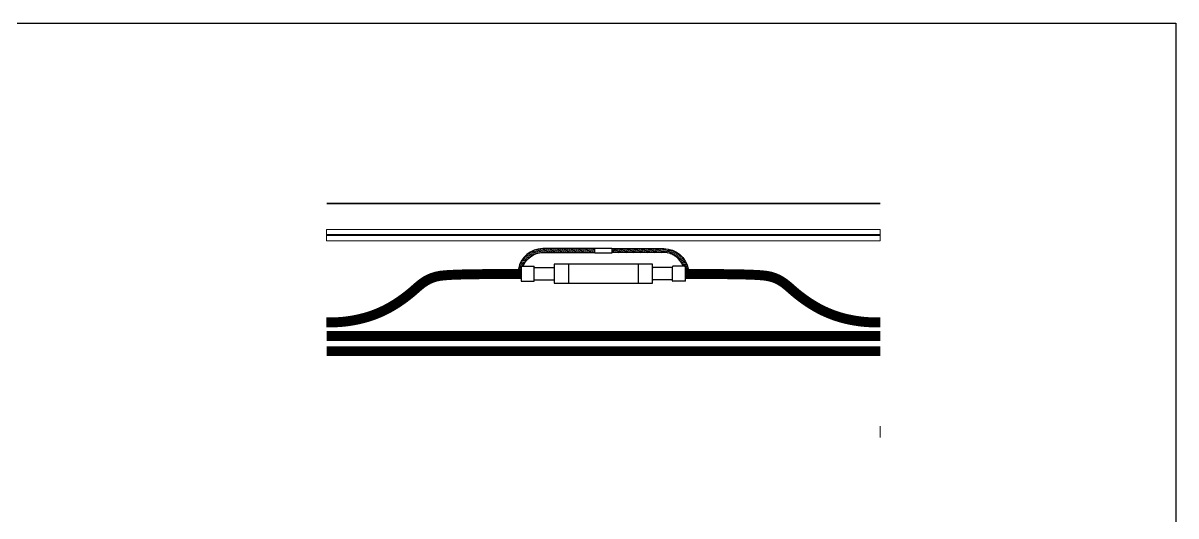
# Model space of a CAD drawing. Header units: feet. Extents: x -17 to 125, y -94 to -25.
# Drawn here: x 67 to 124.9, y -50 to -25.3 of the extents above; entities that cross this region are included whole.
import ezdxf

# ---------------------------------------------------------------- set-up
doc = ezdxf.new("R2010")
doc.units = ezdxf.units.FT
doc.header["$MEASUREMENT"] = 0
doc.layers.add('C-CABL', color=3, linetype='Continuous')
doc.layers.add('C-CNDT', color=6, linetype='Continuous')
doc.layers.add('COVER', color=3, linetype='Continuous', lineweight=9)
pattern_1 = [(190, (-1044.33747, -266.58156), (0.010853011, -0.0615504846), [])]

# ---------------------------------------------------------------- blocks, each defined once
blk = doc.blocks.new('*U21')
at = {"layer": 'Defpoints'}
blk.add_lwpolyline([(0, 23.011), (32.409, 23.011), (32.409, 0), (0, 0)], close=True, dxfattribs=at)

msp = doc.modelspace()

# ---------------------------------------------------------------- hatches: boundary and pattern name
at = {"layer": 'C-CABL'}
h = msp.add_hatch(dxfattribs=at)
h.set_pattern_fill('ANSI31', scale=0.5, angle=145)
h.set_pattern_definition(pattern_1)
h.paths.add_polyline_path([(93.074, -36.591), (95.69, -36.591), (95.69, -36.791), (93.074, -36.791, 0.317113), (92.1, -37.478), (91.994, -37.478), (91.994, -37.63), (91.855, -37.63, -0.36842)])
h = msp.add_hatch(dxfattribs=at)
h.set_pattern_fill('ANSI31', scale=0.5, angle=145)
h.set_pattern_definition(pattern_1)
h.paths.add_polyline_path([(99.165, -36.591), (96.548, -36.591), (96.548, -36.791), (99.165, -36.791, -0.317113), (100.139, -37.478), (100.244, -37.478), (100.244, -37.63), (100.383, -37.63, 0.36842)])

# ---------------------------------------------------------------- linework, layer by layer
for p, q in [((91.994, -37.478), (92.623, -37.478)), ((92.648, -38.203), (92.648, -37.503)), ((92.673, -37.544), (93.619, -37.544)), ((94.37, -37.371), (94.37, -38.334)), ((97.869, -37.371), (97.869, -38.334)), ((99.566, -37.544), (98.62, -37.544)), ((99.591, -38.203), (99.591, -37.503)), ((100.244, -37.478), (99.616, -37.478)), ((91.994, -38.228), (92.623, -38.228)), ((92.673, -38.162), (93.619, -38.162)), ((99.566, -38.162), (98.62, -38.162)), ((100.244, -38.228), (99.616, -38.228))]:
    msp.add_line(p, q)
for points in [[(91.994, -37.478), (91.994, -38.228)], [(100.244, -38.228), (100.244, -37.478)]]:
    msp.add_lwpolyline(points)
for points in [[(98.595, -37.396, 0.414214), (98.57, -37.371), (93.669, -37.371, 0.414214), (93.644, -37.396)], [(93.644, -37.396), (93.644, -38.309, 0.414214), (93.669, -38.334), (98.57, -38.334, 0.414214), (98.595, -38.309), (98.595, -37.396)]]:
    msp.add_lwpolyline(points, format="xyb")
for centre, start, end in [((92.623, -37.503), 0, 90), ((92.673, -37.519), 180, 270), ((93.619, -37.519), 270, 0), ((98.62, -37.519), 180, 270), ((99.566, -37.519), 270, 0), ((99.616, -37.503), 90, 180), ((92.623, -38.203), 270, 0), ((92.673, -38.187), 90, 180), ((93.619, -38.187), 0, 90), ((98.62, -38.187), 90, 180), ((99.566, -38.187), 0, 90), ((99.616, -38.203), 180, 270)]:
    msp.add_arc(centre, 0.025, start, end)
for points, const_width in [([(82.212, -34.322), (110.035, -34.322)], 0.0965), ([(82.203, -40.3), (82.334, -40.3), (82.457, -40.299), (82.574, -40.296), (82.688, -40.293), (82.8, -40.287), (82.911, -40.28), (83.025, -40.27), (83.142, -40.258), (83.264, -40.243), (83.39, -40.224), (83.521, -40.203), (83.656, -40.178), (83.793, -40.15), (83.933, -40.118), (84.075, -40.082), (84.219, -40.042), (84.363, -39.998), (84.508, -39.949), (84.654, -39.895), (84.8, -39.836), (84.948, -39.772), (85.096, -39.703), (85.245, -39.628), (85.394, -39.546), (85.545, -39.459), (85.695, -39.366), (85.844, -39.269), (85.991, -39.167), (86.136, -39.062), (86.277, -38.955), (86.413, -38.846), (86.544, -38.736), (86.669, -38.627), (86.792, -38.518), (86.917, -38.414), (87.048, -38.314), (87.188, -38.221), (87.343, -38.136), (87.515, -38.062), (87.709, -38), (87.952, -37.952), (88.36, -37.915), (89.074, -37.889), (90.231, -37.871), (91.971, -37.86), (91.994, -37.86)], 0.5), ([(110.035, -40.3), (109.905, -40.3), (109.782, -40.299), (109.664, -40.296), (109.551, -40.293), (109.439, -40.287), (109.327, -40.28), (109.214, -40.27), (109.097, -40.258), (108.975, -40.243), (108.848, -40.224), (108.717, -40.203), (108.583, -40.178), (108.445, -40.15), (108.305, -40.118), (108.163, -40.082), (108.02, -40.042), (107.876, -39.998), (107.731, -39.949), (107.585, -39.895), (107.438, -39.836), (107.291, -39.772), (107.143, -39.703), (106.994, -39.628), (106.844, -39.546), (106.694, -39.459), (106.544, -39.366), (106.394, -39.269), (106.247, -39.167), (106.103, -39.062), (105.962, -38.955), (105.825, -38.846), (105.694, -38.736), (105.569, -38.627), (105.446, -38.518), (105.321, -38.414), (105.191, -38.314), (105.05, -38.221), (104.896, -38.136), (104.724, -38.062), (104.529, -38), (104.286, -37.952), (103.878, -37.915), (103.165, -37.889), (102.008, -37.871), (100.267, -37.86), (100.244, -37.86)], 0.5), ([(82.212, -40.989), (110.035, -40.989)], 0.5), ([(82.212, -41.746), (110.035, -41.746)], 0.5)]:
    msp.add_lwpolyline(points, dxfattribs=dict(at, const_width=const_width))
for points in [[(95.69, -36.591), (93.074, -36.591, 0.36842), (91.855, -37.63), (91.994, -37.63), (91.994, -37.478), (92.1, -37.478, -0.317113), (93.074, -36.791), (95.69, -36.791)], [(96.548, -36.591), (99.165, -36.591, -0.36842), (100.383, -37.63), (100.244, -37.63), (100.244, -37.478), (100.139, -37.478, 0.317113), (99.165, -36.791), (96.548, -36.791)]]:
    msp.add_lwpolyline(points, format="xyb", dxfattribs=at)
msp.add_lwpolyline([(95.69, -36.568), (96.548, -36.568), (96.548, -36.814), (95.69, -36.814)], close=True, dxfattribs=at)
at = {"layer": 'C-CNDT', "const_width": 0.0965}
msp.add_lwpolyline([(82.212, -35.909), (110.035, -35.909)], dxfattribs=at)
at = {"layer": 'COVER'}
for p, q in [((82.212, -35.626), (82.212, -36.192)), ((110.035, -35.626), (110.035, -36.192))]:
    msp.add_line(p, q, dxfattribs=at)
for points in [[(82.212, -35.626), (110.035, -35.626)], [(82.212, -36.192), (110.035, -36.192)], [(110.035, -46.079), (110.035, -45.513)]]:
    msp.add_lwpolyline(points, dxfattribs=at)

# ---------------------------------------------------------------- block references
at = {"layer": 'Defpoints', "xscale": 3, "yscale": 3, "zscale": 3}
msp.add_blockref('*U21', (27.671, -94.287), dxfattribs=at)

doc.saveas('drawing.dxf')
